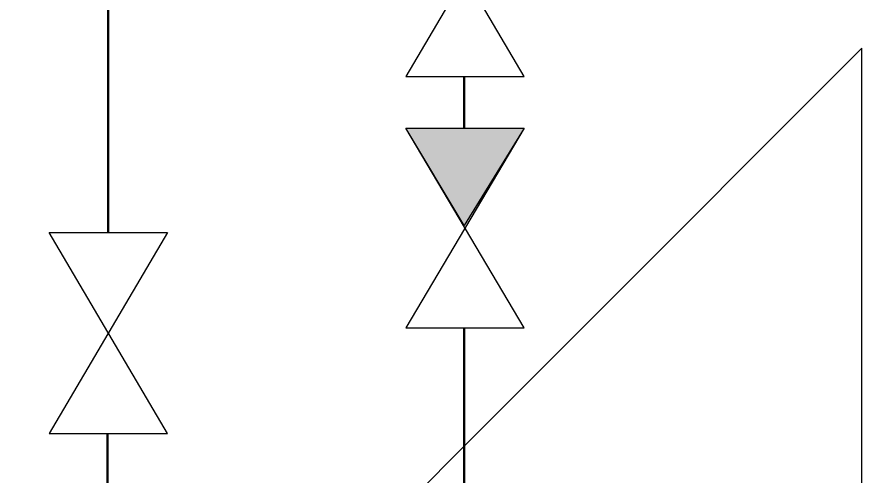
# Model space of a CAD drawing. Header units: millimetres. Extents: x -10178924 to 11692288, y -947381 to 58396.
# Drawn here: x -154632 to -153740, y -104903 to -104426 of the extents above; entities that cross this region are included whole.
import ezdxf
from ezdxf import colors
from ezdxf.entities.mleader import LeaderData, LeaderLine
from ezdxf.math import Vec2, Vec3

# ---------------------------------------------------------------- set-up
doc = ezdxf.new("R2010")
doc.units = ezdxf.units.MM
for name, color, linetype, lineweight in [('_0', 7, 'Continuous', 25), ('PDF _0', 7, 'Continuous', 9), ('К1н', 42, 'Continuous', 30)]:
    doc.layers.add(name, color=color, linetype=linetype, lineweight=lineweight)
doc.styles.add('ТЕКСТ', font='arial.ttf', dxfattribs={"height": 200})

# ---------------------------------------------------------------- blocks, each defined once
blk = doc.blocks.new('_None')

msp = doc.modelspace()

# ---------------------------------------------------------------- linework, layer by layer
at = {"layer": 'PDF _0', "lineweight": 0}
for points in [[(-154104.62, -104487.5), (-154227.72, -104278.65), (-154104.62, -104278.65), (-154227.72, -104487.5)], [(-154227.72, -104541.44), (-154104.62, -104541.44), (-154166.86, -104642.4)], [(-154104.62, -104748.89), (-154227.72, -104541.44), (-154104.62, -104541.44), (-154227.72, -104748.89)], [(-154475.74, -104858.61), (-154598.83, -104649.77), (-154475.74, -104649.77), (-154598.83, -104858.61)]]:
    msp.add_lwpolyline(points, close=True, dxfattribs=at)
msp.add_lwpolyline([(-154632.07, -106070.43), (-153753.27, -105191.63), (-153753.27, -104458.29), (-154632.07, -105337.09), (-154632.07, -106070.43)], dxfattribs=at)
at = {"layer": 'PDF _0', "transparency": 33554559}
msp.add_solid([(-154227.72, -104541.44), (-154104.62, -104541.44), (-154166.86, -104642.4)], dxfattribs=at)
at = {"layer": 'К1н'}
for points in [[(-154537.28, -103903.71), (-154537.28, -104649.77)], [(-154166.86, -104541.44), (-154166.86, -104487.5)], [(-154166.86, -104961.88), (-154166.86, -104748.89)], [(-154537.98, -104912.55), (-154537.98, -104858.61)]]:
    msp.add_lwpolyline(points, dxfattribs=at)

# ---------------------------------------------------------------- leaders
at = {"layer": '_0'}
ml = msp.add_multileader_mtext('Standard', dxfattribs=at)
ml.set_content('\\A1;{\\fISOCPEUR|b0|i0|c204|p34;Приямок \\fISOCPEUR|b0|i0|c0|p34;1000\\fISOCPEUR|b0|i0|c204|p34;х\\fISOCPEUR|b0|i0|c0|p34;1000\\fISOCPEUR|b0|i0|c204|p34;х\\fISOCPEUR|b0|i0|c0|p34;800(h)\\fISOCPEUR|b0|i0|c204|p34; Уточнить в томе ТМ\\fISOCPEUR|b0|i0|c0|p34;\\P\\fISOCPEUR|b0|i0|c204|p34;с насосом дренажным \\A0; \\H0.91667x;ГНОМ 10-10Г\\A1;\\H1.09091x; \\PN=1,1 кВт\\fISOCPEUR|b0|i0|c0|p34;  (1 \\fISOCPEUR|b0|i0|c204|p34;раб\\fISOCPEUR|b0|i0|c0|p34;. 1 \\fISOCPEUR|b0|i0|c204|p34;рез\\fISOCPEUR|b0|i0|c0|p34;.)}', color=256, style='ТЕКСТ')
ml.set_leader_properties(lineweight=13)
ml.set_arrow_properties(name='NONE')
ml.build(insert=Vec2(0, 0))
ml.multileader.update_dxf_attribs({"text_left_attachment_type": 6, "text_right_attachment_type": 6, "dogleg_length": 100, "arrow_head_size": 600, "scale": 100})
ctx = ml.context
ctx.base_point, ctx.scale, ctx.char_height, ctx.arrow_head_size, ctx.landing_gap_size, ctx.plane_origin = Vec3(-150344.56, -103313.99), 100, 250, 600, 0.18, Vec3(-133276.55, 7511.89)
ctx.left_attachment, ctx.right_attachment, ctx.text_align_type = 6, 6, 1
notes = []
notes.append((ctx, [(0, (1, 1, 0), (-150544.56, -103313.99), (1, 0), 200, [(1, [(-154100.66, -105001.17), (-154445.53, -105388.32)], 0, [])])]))
ctx.mtext.insert, ctx.mtext.alignment, ctx.mtext.flow_direction = Vec3(-146631.88, -102988.99), 2, 5
for ctx, leaders in notes:
    for number, flags, end, landing, length, lines in leaders:
        leader = LeaderData()
        leader.index, (leader.has_last_leader_line, leader.has_dogleg_vector, leader.attachment_direction) = number, flags
        leader.last_leader_point, leader.dogleg_vector, leader.dogleg_length = Vec3(end), Vec3(landing), length
        for number, points, colour, breaks in lines:
            line = LeaderLine()
            line.index, line.vertices, line.color, line.breaks = number, Vec3.list(points), colors.encode_raw_color(colour), breaks
            leader.lines.append(line)
        ctx.leaders.append(leader)

doc.saveas('drawing.dxf')
